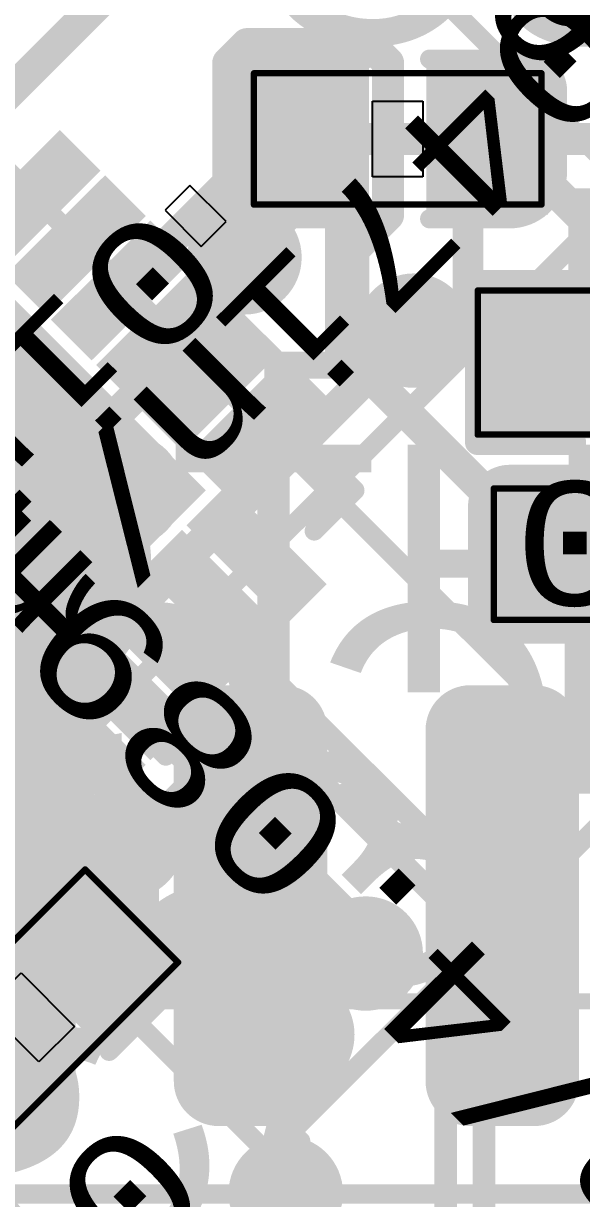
# Model space of a CAD drawing. Header units: inches. Extents: x -2.12 to 4.45, y -3.15 to 1.57.
# Drawn here: x 1.5708 to 1.7453, y -0.5673 to -0.1995 of the extents above; entities that cross this region are included whole.
import ezdxf

# ---------------------------------------------------------------- set-up
doc = ezdxf.new("R2010")
doc.units = ezdxf.units.IN
doc.header["$MEASUREMENT"] = 0
for name, color, linetype in [('Bottom', 5, 'Continuous'), ('Bottom Overlay', 54, 'Continuous'), ('Bottom Paste', 16, 'Continuous'), ('Bottom Solder', 6, 'Continuous'), ('bPlace', 56, 'Continuous'), ('Measures', 56, 'Continuous'), ('tDocu', 76, 'Continuous'), ('Top', 1, 'Continuous'), ('Top Glue Points', 56, 'Continuous'), ('Top Overlay', 2, 'Continuous'), ('Top Paste', 8, 'Continuous'), ('Top Solder', 216, 'Continuous'), ('Top Value', 56, 'Continuous'), ('tPlace', 56, 'Continuous'), ('Via Holes', 16, 'Continuous')]:
    doc.layers.add(name, color=color, linetype=linetype)
doc.styles.add('Arial', font='', dxfattribs={"height": 0.2})
doc.styles.add('Courier New', font='', dxfattribs={"height": 0.2})
doc.styles.get('Arial').set_extended_font_data('Arial')
doc.styles.get('Courier New').set_extended_font_data('Courier New')

# ---------------------------------------------------------------- blocks, each defined once
blk = doc.blocks.new('SOD_123_ONS_L_7')
at = {"layer": 'Measures', "style": 'Courier New'}
blk.add_text('0.071in/1.803mm', height=0.03875, dxfattribs=at).set_placement((0.276, -0.012))
blk = doc.blocks.new('C0603_30')
at = {"layer": 'Top'}
for points in [[(-0.043, 0.0197), (-0.013, 0.0197), (-0.013, -0.0197), (-0.043, -0.0197)], [(0.013, 0.0197), (0.043, 0.0197), (0.043, -0.0197), (0.013, -0.0197)]]:
    blk.add_hatch(color=1, dxfattribs=at).paths.add_polyline_path(points)
at = {"layer": 'Top Paste'}
for points in [[(-0.043, 0.0197), (-0.013, 0.0197), (-0.013, -0.0197), (-0.043, -0.0197)], [(0.013, 0.0197), (0.043, 0.0197), (0.043, -0.0197), (0.013, -0.0197)]]:
    blk.add_hatch(color=8, dxfattribs=at).paths.add_polyline_path(points)
at = {"layer": 'Top Solder'}
for points in [[(-0.047, 0.0237), (-0.009, 0.0237), (-0.009, -0.0237), (-0.047, -0.0237)], [(0.009, 0.0237), (0.047, 0.0237), (0.047, -0.0237), (0.009, -0.0237)]]:
    blk.add_hatch(color=216, dxfattribs=at).paths.add_polyline_path(points)
at = {"layer": 'Top', "const_width": 0.002}
for points in [[(-0.04496, -0.02056), (-0.04496, 0.02056)], [(-0.04496, 0.02056), (0.04496, 0.02056)], [(0.04496, -0.02056), (0.04496, 0.02056)], [(-0.04496, -0.02056), (0.04496, -0.02056)]]:
    blk.add_lwpolyline(points, dxfattribs=at)
at = {"layer": 'Top', "const_width": 0.001}
for points in [[(-0.04546, 0.02056, 1), (-0.04446, 0.02056, 1)], [(-0.04546, 0.02056, 1), (-0.04446, 0.02056, 1)], [(0.04446, 0.02056, 1), (0.04546, 0.02056, 1)], [(0.04446, 0.02056, 1), (0.04546, 0.02056, 1)], [(-0.04546, -0.02056, 1), (-0.04446, -0.02056, 1)], [(-0.04546, -0.02056, 1), (-0.04446, -0.02056, 1)], [(0.04446, -0.02056, 1), (0.04546, -0.02056, 1)], [(0.04446, -0.02056, 1), (0.04546, -0.02056, 1)]]:
    blk.add_lwpolyline(points, format="xyb", close=True, dxfattribs=at)
at = {"layer": 'Top Glue Points'}
for p, q in [((-0.00787, -0.01181), (-0.00787, 0.01181)), ((-0.00787, 0.01181), (0.00787, 0.01181)), ((0.00787, 0.01181), (0.00787, -0.01181)), ((0.00787, -0.01181), (-0.00787, -0.01181))]:
    blk.add_line(p, q, dxfattribs=at)
at = {"layer": 'tPlace', "const_width": 0.006}
for points in [[(-0.05, 0.015, -0.414214), (-0.04, 0.025)], [(0.04, 0.025, -0.414214), (0.05, 0.015)], [(0.05, -0.01, -0.414214), (0.035, -0.025)], [(-0.04, -0.025, -0.414214), (-0.05, -0.015)]]:
    blk.add_lwpolyline(points, format="xyb", dxfattribs=at)
for points in [[(-0.04, 0.025), (-0.01, 0.025)], [(0.01, 0.025), (0.04, 0.025)], [(-0.05, -0.015), (-0.05, 0.015)], [(0.05, -0.01), (0.05, 0.015)], [(-0.04, -0.025), (-0.01, -0.025)], [(0.01, -0.025), (0.035, -0.025)]]:
    blk.add_lwpolyline(points, dxfattribs=at)
at = {"layer": 'tPlace', "const_width": 0.003}
for points in [[(-0.0415, 0.025, 1), (-0.0385, 0.025, 1)], [(-0.0415, 0.025, 1), (-0.0385, 0.025, 1)], [(-0.0115, 0.025, 1), (-0.0085, 0.025, 1)], [(0.0085, 0.025, 1), (0.0115, 0.025, 1)], [(0.0385, 0.025, 1), (0.0415, 0.025, 1)], [(0.0385, 0.025, 1), (0.0415, 0.025, 1)], [(-0.0515, 0.015, 1), (-0.0485, 0.015, 1)], [(-0.0515, 0.015, 1), (-0.0485, 0.015, 1)], [(0.0485, 0.015, 1), (0.0515, 0.015, 1)], [(0.0485, 0.015, 1), (0.0515, 0.015, 1)], [(0.0485, -0.01, 1), (0.0515, -0.01, 1)], [(0.0485, -0.01, 1), (0.0515, -0.01, 1)], [(-0.0515, -0.015, 1), (-0.0485, -0.015, 1)], [(-0.0515, -0.015, 1), (-0.0485, -0.015, 1)], [(-0.0415, -0.025, 1), (-0.0385, -0.025, 1)], [(-0.0415, -0.025, 1), (-0.0385, -0.025, 1)], [(-0.0115, -0.025, 1), (-0.0085, -0.025, 1)], [(0.0085, -0.025, 1), (0.0115, -0.025, 1)], [(0.0335, -0.025, 1), (0.0365, -0.025, 1)], [(0.0335, -0.025, 1), (0.0365, -0.025, 1)]]:
    blk.add_lwpolyline(points, format="xyb", close=True, dxfattribs=at)
blk = doc.blocks.new('R0603_32')
at = {"layer": 'Top'}
for points in [[(-0.043, 0.0197), (-0.013, 0.0197), (-0.013, -0.0197), (-0.043, -0.0197)], [(0.013, 0.0197), (0.043, 0.0197), (0.043, -0.0197), (0.013, -0.0197)]]:
    blk.add_hatch(color=1, dxfattribs=at).paths.add_polyline_path(points)
at = {"layer": 'Top Paste'}
for points in [[(-0.043, 0.0197), (-0.013, 0.0197), (-0.013, -0.0197), (-0.043, -0.0197)], [(0.013, 0.0197), (0.043, 0.0197), (0.043, -0.0197), (0.013, -0.0197)]]:
    blk.add_hatch(color=8, dxfattribs=at).paths.add_polyline_path(points)
at = {"layer": 'Top Solder'}
for points in [[(-0.047, 0.0237), (-0.009, 0.0237), (-0.009, -0.0237), (-0.047, -0.0237)], [(0.009, 0.0237), (0.047, 0.0237), (0.047, -0.0237), (0.009, -0.0237)]]:
    blk.add_hatch(color=216, dxfattribs=at).paths.add_polyline_path(points)
at = {"layer": 'Top', "const_width": 0.002}
for points in [[(-0.04996, -0.02256), (-0.04996, 0.02256)], [(-0.04996, 0.02256), (0.04996, 0.02256)], [(0.04996, -0.02256), (0.04996, 0.02256)], [(-0.04996, -0.02256), (0.04996, -0.02256)]]:
    blk.add_lwpolyline(points, dxfattribs=at)
at = {"layer": 'Top', "const_width": 0.001}
for points in [[(-0.05046, 0.02256, 1), (-0.04946, 0.02256, 1)], [(-0.05046, 0.02256, 1), (-0.04946, 0.02256, 1)], [(0.04946, 0.02256, 1), (0.05046, 0.02256, 1)], [(0.04946, 0.02256, 1), (0.05046, 0.02256, 1)], [(-0.05046, -0.02256, 1), (-0.04946, -0.02256, 1)], [(-0.05046, -0.02256, 1), (-0.04946, -0.02256, 1)], [(0.04946, -0.02256, 1), (0.05046, -0.02256, 1)], [(0.04946, -0.02256, 1), (0.05046, -0.02256, 1)]]:
    blk.add_lwpolyline(points, format="xyb", close=True, dxfattribs=at)
at = {"layer": 'Top Glue Points'}
for p, q in [((-0.00787, -0.01575), (-0.00787, 0.01575)), ((-0.00787, 0.01575), (0.00787, 0.01575)), ((0.00787, 0.01575), (0.00787, -0.01575)), ((0.00787, -0.01575), (-0.00787, -0.01575))]:
    blk.add_line(p, q, dxfattribs=at)
at = {"layer": 'tPlace', "const_width": 0.00787}
for points in [[(-0.05, -0.025), (-0.05, 0.025)], [(-0.05, 0.025), (-0.02, 0.025)], [(0.02, 0.025), (0.05, 0.025)], [(0.05, -0.025), (0.05, 0.025)], [(-0.05, -0.025), (-0.02, -0.025)], [(0.02, -0.025), (0.05, -0.025)]]:
    blk.add_lwpolyline(points, dxfattribs=at)
at = {"layer": 'tPlace', "const_width": 0.00394}
for points in [[(-0.05197, 0.025, 1), (-0.04803, 0.025, 1)], [(-0.05197, 0.025, 1), (-0.04803, 0.025, 1)], [(-0.02197, 0.025, 1), (-0.01803, 0.025, 1)], [(0.01803, 0.025, 1), (0.02197, 0.025, 1)], [(0.04803, 0.025, 1), (0.05197, 0.025, 1)], [(0.04803, 0.025, 1), (0.05197, 0.025, 1)], [(-0.05197, -0.025, 1), (-0.04803, -0.025, 1)], [(-0.05197, -0.025, 1), (-0.04803, -0.025, 1)], [(-0.02197, -0.025, 1), (-0.01803, -0.025, 1)], [(0.01803, -0.025, 1), (0.02197, -0.025, 1)], [(0.04803, -0.025, 1), (0.05197, -0.025, 1)], [(0.04803, -0.025, 1), (0.05197, -0.025, 1)]]:
    blk.add_lwpolyline(points, format="xyb", close=True, dxfattribs=at)
blk = doc.blocks.new('C0603_36')
at = {"layer": 'Top'}
for points in [[(-0.043, 0.0197), (-0.013, 0.0197), (-0.013, -0.0197), (-0.043, -0.0197)], [(0.013, 0.0197), (0.043, 0.0197), (0.043, -0.0197), (0.013, -0.0197)]]:
    blk.add_hatch(color=1, dxfattribs=at).paths.add_polyline_path(points)
at = {"layer": 'Top Paste'}
for points in [[(-0.043, 0.0197), (-0.013, 0.0197), (-0.013, -0.0197), (-0.043, -0.0197)], [(0.013, 0.0197), (0.043, 0.0197), (0.043, -0.0197), (0.013, -0.0197)]]:
    blk.add_hatch(color=8, dxfattribs=at).paths.add_polyline_path(points)
at = {"layer": 'Top Solder'}
for points in [[(-0.047, 0.0237), (-0.009, 0.0237), (-0.009, -0.0237), (-0.047, -0.0237)], [(0.009, 0.0237), (0.047, 0.0237), (0.047, -0.0237), (0.009, -0.0237)]]:
    blk.add_hatch(color=216, dxfattribs=at).paths.add_polyline_path(points)
at = {"layer": 'Top', "const_width": 0.002}
for points in [[(-0.04496, -0.02056), (-0.04496, 0.02056)], [(-0.04496, 0.02056), (0.04496, 0.02056)], [(0.04496, -0.02056), (0.04496, 0.02056)], [(-0.04496, -0.02056), (0.04496, -0.02056)]]:
    blk.add_lwpolyline(points, dxfattribs=at)
at = {"layer": 'Top', "const_width": 0.001}
for points in [[(-0.04546, 0.02056, 1), (-0.04446, 0.02056, 1)], [(-0.04546, 0.02056, 1), (-0.04446, 0.02056, 1)], [(0.04446, 0.02056, 1), (0.04546, 0.02056, 1)], [(0.04446, 0.02056, 1), (0.04546, 0.02056, 1)], [(-0.04546, -0.02056, 1), (-0.04446, -0.02056, 1)], [(-0.04546, -0.02056, 1), (-0.04446, -0.02056, 1)], [(0.04446, -0.02056, 1), (0.04546, -0.02056, 1)], [(0.04446, -0.02056, 1), (0.04546, -0.02056, 1)]]:
    blk.add_lwpolyline(points, format="xyb", close=True, dxfattribs=at)
at = {"layer": 'Top Glue Points'}
for p, q in [((-0.00787, -0.01181), (-0.00787, 0.01181)), ((-0.00787, 0.01181), (0.00787, 0.01181)), ((0.00787, 0.01181), (0.00787, -0.01181)), ((0.00787, -0.01181), (-0.00787, -0.01181))]:
    blk.add_line(p, q, dxfattribs=at)
at = {"layer": 'tPlace', "const_width": 0.006}
for points in [[(-0.05, 0.015, -0.414214), (-0.04, 0.025)], [(0.04, 0.025, -0.414214), (0.05, 0.015)], [(0.05, -0.01, -0.414214), (0.035, -0.025)], [(-0.04, -0.025, -0.414214), (-0.05, -0.015)]]:
    blk.add_lwpolyline(points, format="xyb", dxfattribs=at)
for points in [[(-0.04, 0.025), (-0.01, 0.025)], [(0.01, 0.025), (0.04, 0.025)], [(-0.05, -0.015), (-0.05, 0.015)], [(0.05, -0.01), (0.05, 0.015)], [(-0.04, -0.025), (-0.01, -0.025)], [(0.01, -0.025), (0.035, -0.025)]]:
    blk.add_lwpolyline(points, dxfattribs=at)
at = {"layer": 'tPlace', "const_width": 0.003}
for points in [[(-0.0415, 0.025, 1), (-0.0385, 0.025, 1)], [(-0.0415, 0.025, 1), (-0.0385, 0.025, 1)], [(-0.0115, 0.025, 1), (-0.0085, 0.025, 1)], [(0.0085, 0.025, 1), (0.0115, 0.025, 1)], [(0.0385, 0.025, 1), (0.0415, 0.025, 1)], [(0.0385, 0.025, 1), (0.0415, 0.025, 1)], [(-0.0515, 0.015, 1), (-0.0485, 0.015, 1)], [(-0.0515, 0.015, 1), (-0.0485, 0.015, 1)], [(0.0485, 0.015, 1), (0.0515, 0.015, 1)], [(0.0485, 0.015, 1), (0.0515, 0.015, 1)], [(0.0485, -0.01, 1), (0.0515, -0.01, 1)], [(0.0485, -0.01, 1), (0.0515, -0.01, 1)], [(-0.0515, -0.015, 1), (-0.0485, -0.015, 1)], [(-0.0515, -0.015, 1), (-0.0485, -0.015, 1)], [(-0.0415, -0.025, 1), (-0.0385, -0.025, 1)], [(-0.0415, -0.025, 1), (-0.0385, -0.025, 1)], [(-0.0115, -0.025, 1), (-0.0085, -0.025, 1)], [(0.0085, -0.025, 1), (0.0115, -0.025, 1)], [(0.0335, -0.025, 1), (0.0365, -0.025, 1)], [(0.0335, -0.025, 1), (0.0365, -0.025, 1)]]:
    blk.add_lwpolyline(points, format="xyb", close=True, dxfattribs=at)
blk = doc.blocks.new('SMD3225_3_2X2_5X0_7_MTC_L_43')
at = {"layer": 'Measures', "const_width": 0.006}
for points in [[(-0.201, 0.065), (-0.201, 0.115)], [(-0.196, 0.075), (-0.206, 0.075)], [(-0.201, 0.065), (-0.206, 0.075)], [(-0.201, 0.065), (-0.196, 0.075)], [(-0.201, 0.065), (-0.216, 0.065)], [(-0.051, 0.065), (-0.201, 0.065)]]:
    blk.add_lwpolyline(points, dxfattribs=at)
at = {"layer": 'Measures', "const_width": 0.003}
for points in [[(-0.2025, 0.115, 1), (-0.1995, 0.115, 1)], [(-0.2075, 0.075, 1), (-0.2045, 0.075, 1)], [(-0.2075, 0.075, 1), (-0.2045, 0.075, 1)], [(-0.1975, 0.075, 1), (-0.1945, 0.075, 1)], [(-0.1975, 0.075, 1), (-0.1945, 0.075, 1)], [(-0.2175, 0.065, 1), (-0.2145, 0.065, 1)], [(-0.2025, 0.065, 1), (-0.1995, 0.065, 1)], [(-0.2025, 0.065, 1), (-0.1995, 0.065, 1)], [(-0.2025, 0.065, 1), (-0.1995, 0.065, 1)], [(-0.2025, 0.065, 1), (-0.1995, 0.065, 1)], [(-0.2025, 0.065, 1), (-0.1995, 0.065, 1)]]:
    blk.add_lwpolyline(points, format="xyb", close=True, dxfattribs=at)
at = {"layer": 'Measures', "style": 'Courier New'}
for s, height, p in [('0.037in/0.94mm', 0.03875, (-0.115, 0.185)), ('0.047in/1.194mm', 0.03875, (-0.539, 0.029)), ('0in/0mm', 0.03875, (-0.322, -0.012)), ('Inner Pad Padstyle: RX47Y-4D0T', 0.0775, (-0.666, -0.315)), ('Outer Pad Padstyle: RX47Y59D0T', 0.0775, (-0.659, -0.415))]:
    blk.add_text(s, height=height, dxfattribs=at).set_placement(p)
blk = doc.blocks.new('C0603_44')
at = {"layer": 'Top'}
for points in [[(-0.043, 0.0197), (-0.013, 0.0197), (-0.013, -0.0197), (-0.043, -0.0197)], [(0.013, 0.0197), (0.043, 0.0197), (0.043, -0.0197), (0.013, -0.0197)]]:
    blk.add_hatch(color=1, dxfattribs=at).paths.add_polyline_path(points)
at = {"layer": 'Top Paste'}
for points in [[(-0.043, 0.0197), (-0.013, 0.0197), (-0.013, -0.0197), (-0.043, -0.0197)], [(0.013, 0.0197), (0.043, 0.0197), (0.043, -0.0197), (0.013, -0.0197)]]:
    blk.add_hatch(color=8, dxfattribs=at).paths.add_polyline_path(points)
at = {"layer": 'Top Solder'}
for points in [[(-0.047, 0.0237), (-0.009, 0.0237), (-0.009, -0.0237), (-0.047, -0.0237)], [(0.009, 0.0237), (0.047, 0.0237), (0.047, -0.0237), (0.009, -0.0237)]]:
    blk.add_hatch(color=216, dxfattribs=at).paths.add_polyline_path(points)
at = {"layer": 'Top', "const_width": 0.002}
for points in [[(-0.04496, -0.02056), (-0.04496, 0.02056)], [(0.04496, 0.02056), (-0.04496, 0.02056)], [(0.04496, -0.02056), (0.04496, 0.02056)], [(0.04496, -0.02056), (-0.04496, -0.02056)]]:
    blk.add_lwpolyline(points, dxfattribs=at)
at = {"layer": 'Top', "const_width": 0.001}
for points in [[(-0.04546, 0.02056, 1), (-0.04446, 0.02056, 1)], [(-0.04546, 0.02056, 1), (-0.04446, 0.02056, 1)], [(0.04446, 0.02056, 1), (0.04546, 0.02056, 1)], [(0.04446, 0.02056, 1), (0.04546, 0.02056, 1)], [(-0.04546, -0.02056, 1), (-0.04446, -0.02056, 1)], [(-0.04546, -0.02056, 1), (-0.04446, -0.02056, 1)], [(0.04446, -0.02056, 1), (0.04546, -0.02056, 1)], [(0.04446, -0.02056, 1), (0.04546, -0.02056, 1)]]:
    blk.add_lwpolyline(points, format="xyb", close=True, dxfattribs=at)
at = {"layer": 'Top Glue Points'}
for p, q in [((-0.00787, -0.01181), (-0.00787, 0.01181)), ((-0.00787, 0.01181), (0.00787, 0.01181)), ((0.00787, 0.01181), (0.00787, -0.01181)), ((0.00787, -0.01181), (-0.00787, -0.01181))]:
    blk.add_line(p, q, dxfattribs=at)
at = {"layer": 'tPlace', "const_width": 0.006}
for points in [[(-0.05, 0.015, -0.414214), (-0.04, 0.025)], [(0.04, 0.025, -0.414214), (0.05, 0.015)], [(0.05, -0.01, -0.414214), (0.035, -0.025)], [(-0.04, -0.025, -0.414214), (-0.05, -0.015)]]:
    blk.add_lwpolyline(points, format="xyb", dxfattribs=at)
for points in [[(-0.01, 0.025), (-0.04, 0.025)], [(0.04, 0.025), (0.01, 0.025)], [(-0.05, -0.015), (-0.05, 0.015)], [(0.05, -0.01), (0.05, 0.015)], [(-0.01, -0.025), (-0.04, -0.025)], [(0.035, -0.025), (0.01, -0.025)]]:
    blk.add_lwpolyline(points, dxfattribs=at)
at = {"layer": 'tPlace', "const_width": 0.003}
for points in [[(-0.0415, 0.025, 1), (-0.0385, 0.025, 1)], [(-0.0415, 0.025, 1), (-0.0385, 0.025, 1)], [(-0.0115, 0.025, 1), (-0.0085, 0.025, 1)], [(0.0085, 0.025, 1), (0.0115, 0.025, 1)], [(0.0385, 0.025, 1), (0.0415, 0.025, 1)], [(0.0385, 0.025, 1), (0.0415, 0.025, 1)], [(-0.0515, 0.015, 1), (-0.0485, 0.015, 1)], [(-0.0515, 0.015, 1), (-0.0485, 0.015, 1)], [(0.0485, 0.015, 1), (0.0515, 0.015, 1)], [(0.0485, 0.015, 1), (0.0515, 0.015, 1)], [(0.0485, -0.01, 1), (0.0515, -0.01, 1)], [(0.0485, -0.01, 1), (0.0515, -0.01, 1)], [(-0.0515, -0.015, 1), (-0.0485, -0.015, 1)], [(-0.0515, -0.015, 1), (-0.0485, -0.015, 1)], [(-0.0415, -0.025, 1), (-0.0385, -0.025, 1)], [(-0.0415, -0.025, 1), (-0.0385, -0.025, 1)], [(-0.0115, -0.025, 1), (-0.0085, -0.025, 1)], [(0.0085, -0.025, 1), (0.0115, -0.025, 1)], [(0.0335, -0.025, 1), (0.0365, -0.025, 1)], [(0.0335, -0.025, 1), (0.0365, -0.025, 1)]]:
    blk.add_lwpolyline(points, format="xyb", close=True, dxfattribs=at)
blk = doc.blocks.new('SQFN24_4X4_45')
at = {"layer": 'Top'}
for points in [[(-0.0605, 0.055), (-0.0605, 0.045), (-0.0965, 0.045), (-0.0965, 0.055)], [(-0.049, 0.049), (0.049, 0.049), (0.049, -0.049), (-0.049, -0.049)], [(-0.0605, 0.035), (-0.0605, 0.025), (-0.0965, 0.025), (-0.0965, 0.035)], [(-0.0605, 0.015), (-0.0605, 0.005), (-0.0965, 0.005), (-0.0965, 0.015)], [(-0.0605, -0.005), (-0.0605, -0.015), (-0.0965, -0.015), (-0.0965, -0.005)], [(-0.0605, -0.025), (-0.0605, -0.035), (-0.0965, -0.035), (-0.0965, -0.025)], [(-0.0605, -0.045), (-0.0605, -0.055), (-0.0965, -0.055), (-0.0965, -0.045)], [(-0.045, -0.0965), (-0.055, -0.0965), (-0.055, -0.0605), (-0.045, -0.0605)], [(-0.025, -0.0965), (-0.035, -0.0965), (-0.035, -0.0605), (-0.025, -0.0605)], [(-0.005, -0.0965), (-0.015, -0.0965), (-0.015, -0.0605), (-0.005, -0.0605)], [(0.015, -0.0965), (0.005, -0.0965), (0.005, -0.0605), (0.015, -0.0605)], [(0.035, -0.0965), (0.025, -0.0965), (0.025, -0.0605), (0.035, -0.0605)], [(0.055, -0.0965), (0.045, -0.0965), (0.045, -0.0605), (0.055, -0.0605)]]:
    blk.add_hatch(color=1, dxfattribs=at).paths.add_polyline_path(points)
at = {"layer": 'Top Paste'}
for points in [[(-0.0605, 0.055), (-0.0605, 0.045), (-0.0965, 0.045), (-0.0965, 0.055)], [(-0.049, 0.049), (0.049, 0.049), (0.049, -0.049), (-0.049, -0.049)], [(-0.0605, 0.035), (-0.0605, 0.025), (-0.0965, 0.025), (-0.0965, 0.035)], [(-0.0605, 0.015), (-0.0605, 0.005), (-0.0965, 0.005), (-0.0965, 0.015)], [(-0.0605, -0.005), (-0.0605, -0.015), (-0.0965, -0.015), (-0.0965, -0.005)], [(-0.0605, -0.025), (-0.0605, -0.035), (-0.0965, -0.035), (-0.0965, -0.025)], [(-0.0605, -0.045), (-0.0605, -0.055), (-0.0965, -0.055), (-0.0965, -0.045)], [(-0.045, -0.0965), (-0.055, -0.0965), (-0.055, -0.0605), (-0.045, -0.0605)], [(-0.025, -0.0965), (-0.035, -0.0965), (-0.035, -0.0605), (-0.025, -0.0605)], [(-0.005, -0.0965), (-0.015, -0.0965), (-0.015, -0.0605), (-0.005, -0.0605)], [(0.015, -0.0965), (0.005, -0.0965), (0.005, -0.0605), (0.015, -0.0605)], [(0.035, -0.0965), (0.025, -0.0965), (0.025, -0.0605), (0.035, -0.0605)], [(0.055, -0.0965), (0.045, -0.0965), (0.045, -0.0605), (0.055, -0.0605)]]:
    blk.add_hatch(color=8, dxfattribs=at).paths.add_polyline_path(points)
at = {"layer": 'Top Solder'}
for points in [[(-0.0565, 0.059), (-0.0565, 0.041), (-0.1005, 0.041), (-0.1005, 0.059)], [(-0.053, 0.053), (0.053, 0.053), (0.053, -0.053), (-0.053, -0.053)], [(-0.0565, 0.039), (-0.0565, 0.021), (-0.1005, 0.021), (-0.1005, 0.039)], [(-0.0565, 0.019), (-0.0565, 0.001), (-0.1005, 0.001), (-0.1005, 0.019)], [(-0.0565, -0.001), (-0.0565, -0.019), (-0.1005, -0.019), (-0.1005, -0.001)], [(-0.0565, -0.021), (-0.0565, -0.039), (-0.1005, -0.039), (-0.1005, -0.021)], [(-0.0565, -0.041), (-0.0565, -0.059), (-0.1005, -0.059), (-0.1005, -0.041)], [(-0.041, -0.1005), (-0.059, -0.1005), (-0.059, -0.0565), (-0.041, -0.0565)], [(-0.021, -0.1005), (-0.039, -0.1005), (-0.039, -0.0565), (-0.021, -0.0565)], [(-0.001, -0.1005), (-0.019, -0.1005), (-0.019, -0.0565), (-0.001, -0.0565)], [(0.019, -0.1005), (0.001, -0.1005), (0.001, -0.0565), (0.019, -0.0565)], [(0.039, -0.1005), (0.021, -0.1005), (0.021, -0.0565), (0.039, -0.0565)], [(0.059, -0.1005), (0.041, -0.1005), (0.041, -0.0565), (0.059, -0.0565)]]:
    blk.add_hatch(color=216, dxfattribs=at).paths.add_polyline_path(points)
at = {"layer": 'Measures', "const_width": 0.006}
for points in [[(-0.214, 0.08), (-0.228, 0.08)], [(-0.214, 0.08), (-0.218, 0.07)], [(-0.214, 0.08), (-0.208, 0.07)], [(-0.214, 0.08), (-0.214, -0.08)], [(-0.08, 0.08), (-0.214, 0.08)], [(-0.08, 0.08), (-0.08, -0.214)], [(-0.208, 0.07), (-0.218, 0.07)], [(0.08, 0.05), (0.08, -0.214)], [(0.264, -0.08), (-0.214, -0.08)], [(0.08, -0.214), (-0.08, -0.214)]]:
    blk.add_lwpolyline(points, dxfattribs=at)
at = {"layer": 'Measures', "const_width": 0.003}
for points in [[(-0.2295, 0.08, 1), (-0.2265, 0.08, 1)], [(-0.2155, 0.08, 1), (-0.2125, 0.08, 1)], [(-0.2155, 0.08, 1), (-0.2125, 0.08, 1)], [(-0.2155, 0.08, 1), (-0.2125, 0.08, 1)], [(-0.2155, 0.08, 1), (-0.2125, 0.08, 1)], [(-0.2155, 0.08, 1), (-0.2125, 0.08, 1)], [(-0.2195, 0.07, 1), (-0.2165, 0.07, 1)], [(-0.2195, 0.07, 1), (-0.2165, 0.07, 1)], [(-0.2095, 0.07, 1), (-0.2065, 0.07, 1)], [(-0.2095, 0.07, 1), (-0.2065, 0.07, 1)]]:
    blk.add_lwpolyline(points, format="xyb", close=True, dxfattribs=at)
at = {"layer": 'tDocu', "const_width": 0.006}
for points in [[(-0.08, 0.08), (-0.08, -0.08)], [(-0.03, 0.08), (-0.08, 0.03)], [(-0.08, 0.056), (-0.08, 0.044)], [(-0.08, 0.036), (-0.08, 0.024)], [(-0.08, 0.016), (-0.08, 0.004)], [(-0.08, -0.004), (-0.08, -0.016)], [(-0.08, -0.024), (-0.08, -0.036)], [(-0.08, -0.044), (-0.08, -0.056)], [(0.08, -0.08), (-0.08, -0.08)], [(-0.044, -0.08), (-0.056, -0.08)], [(-0.024, -0.08), (-0.036, -0.08)], [(-0.004, -0.08), (-0.016, -0.08)], [(0.016, -0.08), (0.004, -0.08)], [(0.036, -0.08), (0.024, -0.08)], [(0.056, -0.08), (0.044, -0.08)]]:
    blk.add_lwpolyline(points, dxfattribs=at)
at = {"layer": 'tDocu', "const_width": 0.003}
for points in [[(-0.0815, 0.056, 1), (-0.0785, 0.056, 1)], [(-0.0815, 0.044, 1), (-0.0785, 0.044, 1)], [(-0.0815, 0.036, 1), (-0.0785, 0.036, 1)], [(-0.0815, 0.03, 1), (-0.0785, 0.03, 1)], [(-0.0815, 0.024, 1), (-0.0785, 0.024, 1)], [(-0.0815, 0.016, 1), (-0.0785, 0.016, 1)], [(-0.0815, 0.004, 1), (-0.0785, 0.004, 1)], [(-0.0815, -0.004, 1), (-0.0785, -0.004, 1)], [(-0.0815, -0.016, 1), (-0.0785, -0.016, 1)], [(-0.0815, -0.024, 1), (-0.0785, -0.024, 1)], [(-0.0815, -0.036, 1), (-0.0785, -0.036, 1)], [(-0.0815, -0.044, 1), (-0.0785, -0.044, 1)], [(-0.0815, -0.056, 1), (-0.0785, -0.056, 1)], [(-0.0815, -0.08, 1), (-0.0785, -0.08, 1)], [(-0.0815, -0.08, 1), (-0.0785, -0.08, 1)], [(-0.0575, -0.08, 1), (-0.0545, -0.08, 1)], [(-0.0455, -0.08, 1), (-0.0425, -0.08, 1)], [(-0.0375, -0.08, 1), (-0.0345, -0.08, 1)], [(-0.0255, -0.08, 1), (-0.0225, -0.08, 1)], [(-0.0175, -0.08, 1), (-0.0145, -0.08, 1)], [(-0.0055, -0.08, 1), (-0.0025, -0.08, 1)], [(0.0025, -0.08, 1), (0.0055, -0.08, 1)], [(0.0145, -0.08, 1), (0.0175, -0.08, 1)], [(0.0225, -0.08, 1), (0.0255, -0.08, 1)], [(0.0345, -0.08, 1), (0.0375, -0.08, 1)], [(0.0425, -0.08, 1), (0.0455, -0.08, 1)], [(0.0545, -0.08, 1), (0.0575, -0.08, 1)]]:
    blk.add_lwpolyline(points, format="xyb", close=True, dxfattribs=at)
at = {"layer": 'tPlace'}
for p, q in [((0.018, -0.106), (0.002, -0.106)), ((0.002, -0.106), (0.002, -0.117)), ((0.018, -0.117), (0.018, -0.106)), ((0.002, -0.117), (0.018, -0.117))]:
    blk.add_line(p, q, dxfattribs=at)
for points, const_width in [([(-0.1, 0.07, 1), (-0.11, 0.07, 1)], 0.01), ([(-0.1125, 0.07, 1), (-0.1075, 0.07, 1)], 0.005), ([(-0.1025, 0.07, 1), (-0.0975, 0.07, 1)], 0.005), ([(-0.0875, -0.068, 1), (-0.0845, -0.068, 1)], 0.003), ([(-0.0875, -0.086, 1), (-0.0845, -0.086, 1)], 0.003), ([(-0.0875, -0.086, 1), (-0.0845, -0.086, 1)], 0.003), ([(-0.0695, -0.086, 1), (-0.0665, -0.086, 1)], 0.003)]:
    blk.add_lwpolyline(points, format="xyb", close=True, dxfattribs=dict(at, const_width=const_width))
at = {"layer": 'tPlace', "const_width": 0.006}
for points in [[(-0.086, -0.068), (-0.086, -0.086)], [(-0.068, -0.086), (-0.086, -0.086)]]:
    blk.add_lwpolyline(points, dxfattribs=at)
at = {"layer": 'Measures', "style": 'Courier New'}
for s, height, p in [('0.161in/4.089mm', 0.03875, (-0.552, -0.012)), ('0.161in/4.089mm', 0.03875, (-0.159, -0.258)), ('Default Padstyle: RX10Y36D0T', 0.0775, (-0.599, -0.406)), ('Heat Tab Padstyle: RX98Y98D0T', 0.0775, (-0.636, -0.466)), ('Alt 1 Padstyle: OX60Y90D30P', 0.0775, (-0.583, -0.586)), ('Alt 2 Padstyle: OX90Y60D30P', 0.0775, (-0.583, -0.646))]:
    blk.add_text(s, height=height, dxfattribs=at).set_placement(p)
blk = doc.blocks.new('WIFI_RTL8188EUS_B_48')
at = {"layer": 'Bottom'}
h = blk.add_hatch(color=5, dxfattribs=at)
edge = h.paths.add_edge_path()
edge.add_arc((-0.11272, -0.085), 0.01, 270, 360)
edge.add_line((-0.10272, -0.085), (-0.10272, 0.025))
edge.add_arc((-0.11272, 0.025), 0.01, 0, 90)
edge.add_line((-0.11272, 0.035), (-0.13272, 0.035))
edge.add_arc((-0.13272, 0.025), 0.01, 90, 180)
edge.add_line((-0.14272, 0.025), (-0.14272, -0.085))
edge.add_arc((-0.13272, -0.085), 0.01, 180, 270)
edge.add_line((-0.13272, -0.095), (-0.11272, -0.095))
h = blk.add_hatch(color=5, dxfattribs=at)
edge = h.paths.add_edge_path()
edge.add_arc((-0.03398, -0.085), 0.01, 270, 360)
edge.add_line((-0.02398, -0.085), (-0.02398, 0.025))
edge.add_arc((-0.03398, 0.025), 0.01, 0, 90)
edge.add_line((-0.03398, 0.035), (-0.05398, 0.035))
edge.add_arc((-0.05398, 0.025), 0.01, 90, 180)
edge.add_line((-0.06398, 0.025), (-0.06398, -0.085))
edge.add_arc((-0.05398, -0.085), 0.01, 180, 270)
edge.add_line((-0.05398, -0.095), (-0.03398, -0.095))
h = blk.add_hatch(color=5, dxfattribs=at)
edge = h.paths.add_edge_path()
edge.add_arc((0.04476, -0.085), 0.01, 270, 360)
edge.add_line((0.05476, -0.085), (0.05476, 0.025))
edge.add_arc((0.04476, 0.025), 0.01, 0, 90)
edge.add_line((0.04476, 0.035), (0.02476, 0.035))
edge.add_arc((0.02476, 0.025), 0.01, 90, 180)
edge.add_line((0.01476, 0.025), (0.01476, -0.085))
edge.add_arc((0.02476, -0.085), 0.01, 180, 270)
edge.add_line((0.02476, -0.095), (0.04476, -0.095))
at = {"layer": 'Bottom Paste'}
h = blk.add_hatch(color=16, dxfattribs=at)
edge = h.paths.add_edge_path()
edge.add_arc((-0.11272, -0.085), 0.01, 270, 360)
edge.add_line((-0.10272, -0.085), (-0.10272, 0.025))
edge.add_arc((-0.11272, 0.025), 0.01, 0, 90)
edge.add_line((-0.11272, 0.035), (-0.13272, 0.035))
edge.add_arc((-0.13272, 0.025), 0.01, 90, 180)
edge.add_line((-0.14272, 0.025), (-0.14272, -0.085))
edge.add_arc((-0.13272, -0.085), 0.01, 180, 270)
edge.add_line((-0.13272, -0.095), (-0.11272, -0.095))
h = blk.add_hatch(color=16, dxfattribs=at)
edge = h.paths.add_edge_path()
edge.add_arc((-0.03398, -0.085), 0.01, 270, 360)
edge.add_line((-0.02398, -0.085), (-0.02398, 0.025))
edge.add_arc((-0.03398, 0.025), 0.01, 0, 90)
edge.add_line((-0.03398, 0.035), (-0.05398, 0.035))
edge.add_arc((-0.05398, 0.025), 0.01, 90, 180)
edge.add_line((-0.06398, 0.025), (-0.06398, -0.085))
edge.add_arc((-0.05398, -0.085), 0.01, 180, 270)
edge.add_line((-0.05398, -0.095), (-0.03398, -0.095))
h = blk.add_hatch(color=16, dxfattribs=at)
edge = h.paths.add_edge_path()
edge.add_arc((0.04476, -0.085), 0.01, 270, 360)
edge.add_line((0.05476, -0.085), (0.05476, 0.025))
edge.add_arc((0.04476, 0.025), 0.01, 0, 90)
edge.add_line((0.04476, 0.035), (0.02476, 0.035))
edge.add_arc((0.02476, 0.025), 0.01, 90, 180)
edge.add_line((0.01476, 0.025), (0.01476, -0.085))
edge.add_arc((0.02476, -0.085), 0.01, 180, 270)
edge.add_line((0.02476, -0.095), (0.04476, -0.095))
at = {"layer": 'Bottom Solder'}
h = blk.add_hatch(color=6, dxfattribs=at)
edge = h.paths.add_edge_path()
edge.add_arc((-0.11272, -0.085), 0.014, 270, 360)
edge.add_line((-0.09872, -0.085), (-0.09872, 0.025))
edge.add_arc((-0.11272, 0.025), 0.014, 0, 90)
edge.add_line((-0.11272, 0.039), (-0.13272, 0.039))
edge.add_arc((-0.13272, 0.025), 0.014, 90, 180)
edge.add_line((-0.14672, 0.025), (-0.14672, -0.085))
edge.add_arc((-0.13272, -0.085), 0.014, 180, 270)
edge.add_line((-0.13272, -0.099), (-0.11272, -0.099))
h = blk.add_hatch(color=6, dxfattribs=at)
edge = h.paths.add_edge_path()
edge.add_arc((-0.03398, -0.085), 0.014, 270, 360)
edge.add_line((-0.01998, -0.085), (-0.01998, 0.025))
edge.add_arc((-0.03398, 0.025), 0.014, 0, 90)
edge.add_line((-0.03398, 0.039), (-0.05398, 0.039))
edge.add_arc((-0.05398, 0.025), 0.014, 90, 180)
edge.add_line((-0.06798, 0.025), (-0.06798, -0.085))
edge.add_arc((-0.05398, -0.085), 0.014, 180, 270)
edge.add_line((-0.05398, -0.099), (-0.03398, -0.099))
h = blk.add_hatch(color=6, dxfattribs=at)
edge = h.paths.add_edge_path()
edge.add_arc((0.04476, -0.085), 0.014, 270, 360)
edge.add_line((0.05876, -0.085), (0.05876, 0.025))
edge.add_arc((0.04476, 0.025), 0.014, 0, 90)
edge.add_line((0.04476, 0.039), (0.02476, 0.039))
edge.add_arc((0.02476, 0.025), 0.014, 90, 180)
edge.add_line((0.01076, 0.025), (0.01076, -0.085))
edge.add_arc((0.02476, -0.085), 0.014, 180, 270)
edge.add_line((0.02476, -0.099), (0.04476, -0.099))
at = {"layer": 'bPlace', "const_width": 0.005}
blk.add_lwpolyline([(0.24134, 0), (-0.24134, 0)], dxfattribs=at)
blk = doc.blocks.new('CONN_QTH_030_02_L_D_A_K_FR_S00_72')
at = {"layer": 'Measures', "const_width": 0.006}
blk.add_lwpolyline([(0, -0.482), (1.184, -0.482)], dxfattribs=at)
blk = doc.blocks.new('SMD3225_3_2X2_5X0_7_MTC_L_110')
at = {"layer": 'Measures', "style": 'Courier New'}
blk.add_text('0.047in/1.194mm', height=0.03875, dxfattribs=at).set_placement((-0.539, 0.029))

msp = doc.modelspace()

# ---------------------------------------------------------------- hatches: boundary and pattern name
at = {"layer": 'Bottom'}
h = msp.add_hatch(color=5, dxfattribs=at)
edge = h.paths.add_edge_path()
edge.add_arc((1.63987, -0.27268), 0.013905, 0, 360)
h = msp.add_hatch(color=5, dxfattribs=at)
edge = h.paths.add_edge_path()
edge.add_arc((1.6928, -0.29561), 0.013905, 0, 360)
h = msp.add_hatch(color=5, dxfattribs=at)
edge = h.paths.add_edge_path()
edge.add_arc((1.6028, -0.34561), 0.013905, 0, 360)
h = msp.add_hatch(color=5, dxfattribs=at)
edge = h.paths.add_edge_path()
edge.add_arc((1.60312, -0.45561), 0.013905, 0, 360)
h = msp.add_hatch(color=5, dxfattribs=at)
edge = h.paths.add_edge_path()
edge.add_arc((1.6778, -0.49061), 0.013905, 0, 360)
h = msp.add_hatch(color=5, dxfattribs=at)
edge = h.paths.add_edge_path()
edge.add_arc((1.6528, -0.56561), 0.013905, 0, 360)
at = {"layer": 'Bottom Solder'}
h = msp.add_hatch(color=6, dxfattribs=at)
edge = h.paths.add_edge_path()
edge.add_arc((1.63987, -0.27268), 0.017905, 0, 360)
h = msp.add_hatch(color=6, dxfattribs=at)
edge = h.paths.add_edge_path()
edge.add_arc((1.6928, -0.29561), 0.017905, 0, 360)
h = msp.add_hatch(color=6, dxfattribs=at)
edge = h.paths.add_edge_path()
edge.add_arc((1.6028, -0.34561), 0.017905, 0, 360)
h = msp.add_hatch(color=6, dxfattribs=at)
edge = h.paths.add_edge_path()
edge.add_arc((1.60312, -0.45561), 0.017905, 0, 360)
h = msp.add_hatch(color=6, dxfattribs=at)
edge = h.paths.add_edge_path()
edge.add_arc((1.6778, -0.49061), 0.017905, 0, 360)
h = msp.add_hatch(color=6, dxfattribs=at)
edge = h.paths.add_edge_path()
edge.add_arc((1.6528, -0.56561), 0.017905, 0, 360)
at = {"layer": 'Top'}
h = msp.add_hatch(color=1, dxfattribs=at)
edge = h.paths.add_edge_path()
edge.add_arc((1.63987, -0.27268), 0.013905, 0, 360)
h = msp.add_hatch(color=1, dxfattribs=at)
edge = h.paths.add_edge_path()
edge.add_arc((1.6928, -0.29561), 0.013905, 0, 360)
h = msp.add_hatch(color=1, dxfattribs=at)
edge = h.paths.add_edge_path()
edge.add_arc((1.6028, -0.34561), 0.013905, 0, 360)
h = msp.add_hatch(color=1, dxfattribs=at)
edge = h.paths.add_edge_path()
edge.add_arc((1.60312, -0.45561), 0.013905, 0, 360)
h = msp.add_hatch(color=1, dxfattribs=at)
edge = h.paths.add_edge_path()
edge.add_arc((1.6778, -0.49061), 0.013905, 0, 360)
h = msp.add_hatch(color=1, dxfattribs=at)
edge = h.paths.add_edge_path()
edge.add_arc((1.6528, -0.56561), 0.013905, 0, 360)
at = {"layer": 'Top Solder'}
h = msp.add_hatch(color=216, dxfattribs=at)
edge = h.paths.add_edge_path()
edge.add_arc((1.63987, -0.27268), 0.017905, 0, 360)
h = msp.add_hatch(color=216, dxfattribs=at)
edge = h.paths.add_edge_path()
edge.add_arc((1.6928, -0.29561), 0.017905, 0, 360)
h = msp.add_hatch(color=216, dxfattribs=at)
edge = h.paths.add_edge_path()
edge.add_arc((1.6028, -0.34561), 0.017905, 0, 360)
h = msp.add_hatch(color=216, dxfattribs=at)
edge = h.paths.add_edge_path()
edge.add_arc((1.60312, -0.45561), 0.017905, 0, 360)
h = msp.add_hatch(color=216, dxfattribs=at)
edge = h.paths.add_edge_path()
edge.add_arc((1.6778, -0.49061), 0.017905, 0, 360)
h = msp.add_hatch(color=216, dxfattribs=at)
edge = h.paths.add_edge_path()
edge.add_arc((1.6528, -0.56561), 0.017905, 0, 360)
at = {"layer": 'Via Holes'}
h = msp.add_hatch(color=7, dxfattribs=at)
edge = h.paths.add_edge_path()
edge.add_arc((1.63987, -0.27268), 0.005905, 0, 360)
h = msp.add_hatch(color=7, dxfattribs=at)
edge = h.paths.add_edge_path()
edge.add_arc((1.6928, -0.29561), 0.005905, 0, 360)
h = msp.add_hatch(color=7, dxfattribs=at)
edge = h.paths.add_edge_path()
edge.add_arc((1.6028, -0.34561), 0.005905, 0, 360)
h = msp.add_hatch(color=7, dxfattribs=at)
edge = h.paths.add_edge_path()
edge.add_arc((1.60312, -0.45561), 0.005905, 0, 360)
h = msp.add_hatch(color=7, dxfattribs=at)
edge = h.paths.add_edge_path()
edge.add_arc((1.6778, -0.49061), 0.005905, 0, 360)
h = msp.add_hatch(color=7, dxfattribs=at)
edge = h.paths.add_edge_path()
edge.add_arc((1.6528, -0.56561), 0.005905, 0, 360)

# ---------------------------------------------------------------- linework, layer by layer
at = {"layer": 'Bottom', "const_width": 0.01}
for points in [[(1.63987, -0.27268), (1.67694, -0.23561)], [(1.67694, -0.23561), (1.88371, -0.23561)], [(1.63987, -0.2818), (1.63987, -0.27268)], [(1.58389, -0.33778), (1.63987, -0.2818)], [(1.5878, -0.40061), (1.6928, -0.29561)], [(1.58389, -0.34952), (1.58389, -0.33778)], [(1.5628, -0.37061), (1.58389, -0.34952)], [(1.54475, -0.40061), (1.5878, -0.40061)], [(1.6028, -0.45529), (1.60312, -0.45561)], [(1.60312, -0.45561), (1.60812, -0.46061)], [(1.60812, -0.49529), (1.60812, -0.46061)], [(1.64178, -0.47561), (1.65678, -0.49061)], [(1.56304, -0.48585), (1.5778, -0.50061)], [(1.65678, -0.49061), (1.6778, -0.49061)], [(1.6028, -0.50061), (1.60812, -0.49529)], [(1.5778, -0.50061), (1.6028, -0.50061)]]:
    msp.add_lwpolyline(points, dxfattribs=at)
at = {"layer": 'Bottom', "const_width": 0.005}
for points in [[(1.67444, -0.23561, 1), (1.67944, -0.23561, 1)], [(1.67444, -0.23561, 1), (1.67944, -0.23561, 1)], [(1.63737, -0.27268, 1), (1.64237, -0.27268, 1)], [(1.63737, -0.27268, 1), (1.64237, -0.27268, 1)], [(1.63737, -0.2818, 1), (1.64237, -0.2818, 1)], [(1.63737, -0.2818, 1), (1.64237, -0.2818, 1)], [(1.6903, -0.29561, 1), (1.6953, -0.29561, 1)], [(1.58139, -0.33778, 1), (1.58639, -0.33778, 1)], [(1.58139, -0.33778, 1), (1.58639, -0.33778, 1)], [(1.58139, -0.34952, 1), (1.58639, -0.34952, 1)], [(1.58139, -0.34952, 1), (1.58639, -0.34952, 1)], [(1.5853, -0.40061, 1), (1.5903, -0.40061, 1)], [(1.5853, -0.40061, 1), (1.5903, -0.40061, 1)], [(1.6003, -0.45529, 1), (1.6053, -0.45529, 1)], [(1.60062, -0.45561, 1), (1.60562, -0.45561, 1)], [(1.60062, -0.45561, 1), (1.60562, -0.45561, 1)], [(1.60562, -0.46061, 1), (1.61062, -0.46061, 1)], [(1.60562, -0.46061, 1), (1.61062, -0.46061, 1)], [(1.63928, -0.47561, 1), (1.64428, -0.47561, 1)], [(1.65428, -0.49061, 1), (1.65928, -0.49061, 1)], [(1.65428, -0.49061, 1), (1.65928, -0.49061, 1)], [(1.6753, -0.49061, 1), (1.6803, -0.49061, 1)], [(1.60562, -0.49529, 1), (1.61062, -0.49529, 1)], [(1.60562, -0.49529, 1), (1.61062, -0.49529, 1)], [(1.5753, -0.50061, 1), (1.5803, -0.50061, 1)], [(1.5753, -0.50061, 1), (1.5803, -0.50061, 1)], [(1.6003, -0.50061, 1), (1.6053, -0.50061, 1)], [(1.6003, -0.50061, 1), (1.6053, -0.50061, 1)]]:
    msp.add_lwpolyline(points, format="xyb", close=True, dxfattribs=at)
at = {"layer": 'Top'}
for points, const_width in [([(1.53265, -0.25475), (1.59678, -0.19061)], 0.01), ([(1.7448, -0.19061), (1.7898, -0.23561)], 0.01), ([(1.6348, -0.21177), (1.64066, -0.20591)], 0.01), ([(1.64066, -0.20591), (1.67894, -0.20591)], 0.01), ([(1.67894, -0.20591), (1.6848, -0.21177)], 0.01), ([(1.6348, -0.24947), (1.6348, -0.21177)], 0.01), ([(1.6848, -0.25945), (1.6848, -0.21177)], 0.01), ([(1.6598, -0.25275), (1.6598, -0.23561)], 0.01), ([(1.7158, -0.23561), (1.7208, -0.23561)], 0.01), ([(1.7208, -0.23561), (1.7908, -0.30561)], 0.01), ([(1.60124, -0.28303), (1.6348, -0.24947)], 0.01), ([(1.63987, -0.27268), (1.6598, -0.25275)], 0.01), ([(1.67389, -0.27036), (1.6848, -0.25945)], 0.01), ([(1.61538, -0.29717), (1.63987, -0.27268)], 0.01), ([(1.67389, -0.3047), (1.67389, -0.27036)], 0.01), ([(1.6928, -0.29561), (1.70147, -0.29561)], 0.01), ([(1.70147, -0.29561), (1.7348, -0.30561)], 0.01), ([(1.67389, -0.3047), (1.7348, -0.36561)], 0.01), ([(1.62952, -0.38556), (1.62952, -0.3799)], 0.007), ([(1.62952, -0.38556), (1.7148, -0.47084)], 0.007), ([(1.61538, -0.39405), (1.63801, -0.41667)], 0.007), ([(1.60124, -0.40819), (1.6778, -0.48475)], 0.01), ([(1.63801, -0.41667), (1.64366, -0.41667)], 0.007), ([(1.64366, -0.41667), (1.7028, -0.47581)], 0.007), ([(1.58709, -0.42233), (1.60312, -0.43836)], 0.01), ([(1.57295, -0.47116), (1.57295, -0.43647)], 0.01), ([(1.60312, -0.45561), (1.60312, -0.43836)], 0.01), ([(1.57295, -0.47116), (1.5926, -0.49081)], 0.01), ([(1.5628, -0.47561), (1.5774, -0.47561)], 0.01), ([(1.5774, -0.47561), (1.5926, -0.49081)], 0.01), ([(1.7148, -0.57261), (1.7148, -0.47084)], 0.007), ([(1.7028, -0.57758), (1.7028, -0.47581)], 0.007), ([(1.6778, -0.49061), (1.6778, -0.48475)], 0.01)]:
    msp.add_lwpolyline(points, dxfattribs=dict(at, const_width=const_width))
for points, const_width in [([(1.63816, -0.20591, 1), (1.64316, -0.20591, 1)], 0.005), ([(1.63816, -0.20591, 1), (1.64316, -0.20591, 1)], 0.005), ([(1.67644, -0.20591, 1), (1.68144, -0.20591, 1)], 0.005), ([(1.67644, -0.20591, 1), (1.68144, -0.20591, 1)], 0.005), ([(1.6323, -0.21177, 1), (1.6373, -0.21177, 1)], 0.005), ([(1.6323, -0.21177, 1), (1.6373, -0.21177, 1)], 0.005), ([(1.6823, -0.21177, 1), (1.6873, -0.21177, 1)], 0.005), ([(1.6823, -0.21177, 1), (1.6873, -0.21177, 1)], 0.005), ([(1.6573, -0.23561, 1), (1.6623, -0.23561, 1)], 0.005), ([(1.7133, -0.23561, 1), (1.7183, -0.23561, 1)], 0.005), ([(1.7183, -0.23561, 1), (1.7233, -0.23561, 1)], 0.005), ([(1.7183, -0.23561, 1), (1.7233, -0.23561, 1)], 0.005), ([(1.6323, -0.24947, 1), (1.6373, -0.24947, 1)], 0.005), ([(1.6323, -0.24947, 1), (1.6373, -0.24947, 1)], 0.005), ([(1.6573, -0.25275, 1), (1.6623, -0.25275, 1)], 0.005), ([(1.6573, -0.25275, 1), (1.6623, -0.25275, 1)], 0.005), ([(1.6823, -0.25945, 1), (1.6873, -0.25945, 1)], 0.005), ([(1.6823, -0.25945, 1), (1.6873, -0.25945, 1)], 0.005), ([(1.63737, -0.27268, 1), (1.64237, -0.27268, 1)], 0.005), ([(1.63737, -0.27268, 1), (1.64237, -0.27268, 1)], 0.005), ([(1.67139, -0.27036, 1), (1.67639, -0.27036, 1)], 0.005), ([(1.67139, -0.27036, 1), (1.67639, -0.27036, 1)], 0.005), ([(1.59874, -0.28303, 1), (1.60374, -0.28303, 1)], 0.005), ([(1.61288, -0.29717, 1), (1.61788, -0.29717, 1)], 0.005), ([(1.6903, -0.29561, 1), (1.6953, -0.29561, 1)], 0.005), ([(1.69897, -0.29561, 1), (1.70397, -0.29561, 1)], 0.005), ([(1.69897, -0.29561, 1), (1.70397, -0.29561, 1)], 0.005), ([(1.67139, -0.3047, 1), (1.67639, -0.3047, 1)], 0.005), ([(1.67139, -0.3047, 1), (1.67639, -0.3047, 1)], 0.005), ([(1.7323, -0.30561, 1), (1.7373, -0.30561, 1)], 0.005), ([(1.7323, -0.36561, 1), (1.7373, -0.36561, 1)], 0.005), ([(1.62777, -0.3799, 1), (1.63127, -0.3799, 1)], 0.0035), ([(1.62777, -0.38556, 1), (1.63127, -0.38556, 1)], 0.0035), ([(1.62777, -0.38556, 1), (1.63127, -0.38556, 1)], 0.0035), ([(1.61363, -0.39405, 1), (1.61713, -0.39405, 1)], 0.0035), ([(1.59874, -0.40819, 1), (1.60374, -0.40819, 1)], 0.005), ([(1.63626, -0.41667, 1), (1.63976, -0.41667, 1)], 0.0035), ([(1.63626, -0.41667, 1), (1.63976, -0.41667, 1)], 0.0035), ([(1.64191, -0.41667, 1), (1.64541, -0.41667, 1)], 0.0035), ([(1.64191, -0.41667, 1), (1.64541, -0.41667, 1)], 0.0035), ([(1.58459, -0.42233, 1), (1.58959, -0.42233, 1)], 0.005), ([(1.57045, -0.43647, 1), (1.57545, -0.43647, 1)], 0.005), ([(1.60062, -0.43836, 1), (1.60562, -0.43836, 1)], 0.005), ([(1.60062, -0.43836, 1), (1.60562, -0.43836, 1)], 0.005), ([(1.60062, -0.45561, 1), (1.60562, -0.45561, 1)], 0.005), ([(1.57045, -0.47116, 1), (1.57545, -0.47116, 1)], 0.005), ([(1.57045, -0.47116, 1), (1.57545, -0.47116, 1)], 0.005), ([(1.5749, -0.47561, 1), (1.5799, -0.47561, 1)], 0.005), ([(1.5749, -0.47561, 1), (1.5799, -0.47561, 1)], 0.005), ([(1.71305, -0.47084, 1), (1.71655, -0.47084, 1)], 0.0035), ([(1.71305, -0.47084, 1), (1.71655, -0.47084, 1)], 0.0035), ([(1.70105, -0.47581, 1), (1.70455, -0.47581, 1)], 0.0035), ([(1.70105, -0.47581, 1), (1.70455, -0.47581, 1)], 0.0035), ([(1.6753, -0.48475, 1), (1.6803, -0.48475, 1)], 0.005), ([(1.6753, -0.48475, 1), (1.6803, -0.48475, 1)], 0.005), ([(1.5901, -0.49081, 1), (1.5951, -0.49081, 1)], 0.005), ([(1.5901, -0.49081, 1), (1.5951, -0.49081, 1)], 0.005), ([(1.6753, -0.49061, 1), (1.6803, -0.49061, 1)], 0.005)]:
    msp.add_lwpolyline(points, format="xyb", close=True, dxfattribs=dict(at, const_width=const_width))

# ---------------------------------------------------------------- block references
for name, p, rotation in [('SQFN24_4X4_45', (1.5528, -0.34561), 135), ('WIFI_RTL8188EUS_B_48', (1.5978, -0.50561), 180), ('SMD3225_3_2X2_5X0_7_MTC_L_43', (1.3918, -0.48961), 225), ('SOD_123_ONS_L_7', (1.7678, -1.35561), 90), ('C0603_44', (1.5728, -0.51061), 225)]:
    msp.add_blockref(name, p, dxfattribs=dict(rotation=rotation))
for name, p in [('CONN_QTH_030_02_L_D_A_K_FR_S00_72', (0.6004, -0.08386)), ('SMD3225_3_2X2_5X0_7_MTC_L_110', (2.2628, -0.41061)), ('C0603_36', (1.6878, -0.23561)), ('R0603_32', (1.7628, -0.30561)), ('C0603_30', (1.7628, -0.36561))]:
    msp.add_blockref(name, p)

# ---------------------------------------------------------------- texts
at = {"layer": 'Bottom Overlay', "style": 'Arial', "text_generation_flag": 2}
msp.add_text('SWCLK', height=0.0775, dxfattribs=at).set_placement((1.91443, -0.45895))
at = {"layer": 'Top Overlay', "style": 'Arial'}
msp.add_text('C32', height=0.0775, dxfattribs=at).set_placement((1.6378, -0.20561))
msp.add_text('C33', height=0.0775, rotation=45, dxfattribs=at).set_placement((1.5878, -0.61025))
at = {"layer": 'Top Value', "style": 'Arial'}
for s, rotation, p in [('USB2422/MJ_SQFN-4X4', 135, (1.61856, -0.37602)), ('100nF', 90, (1.587109, -0.625725)), ('U5', 135, (1.66169, -0.41915))]:
    msp.add_text(s, height=0.0775, rotation=rotation, dxfattribs=at).set_placement(p)
for s, p in [('1uF', (1.6378, -0.31061)), ('QTH-030-01-L-D-ACONN_QTH-030-02-L-D-A-K-FR_S00', (0.2324, -0.40886)), ('1uF', (1.7128, -0.44061))]:
    msp.add_text(s, height=0.0775, dxfattribs=at).set_placement(p)

doc.saveas('drawing.dxf')
